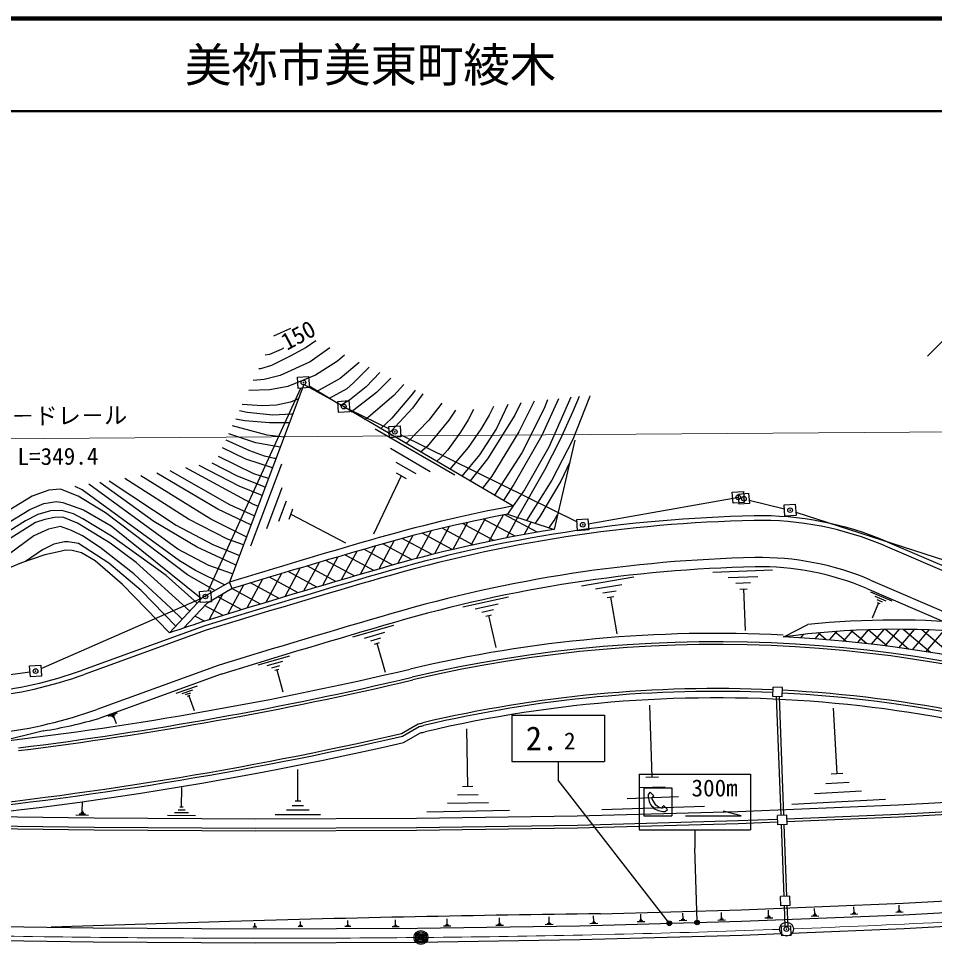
# Model space of a CAD drawing. Units: millimetres, scale not verified. Extents: x 40000 to 680000, y 20000 to 380000.
# Drawn here: x 387083 to 485795, y 280220 to 380000 of the extents above; entities that cross this region are included whole.
import ezdxf
from ezdxf.enums import TextEntityAlignment as Align

# ---------------------------------------------------------------- set-up
doc = ezdxf.new("R2010")
doc.units = ezdxf.units.MM
doc.header["$LTSCALE"] = 1000
doc.header["$PDMODE"] = 32
doc.header["$PDSIZE"] = 500
doc.linetypes.add('CHAIN', pattern=[18.5, 12, -1.5, 3.5, -1.5])
for name, color, linetype, lineweight in [('M-BGD', 7, 'Continuous', 25), ('M-BMK', 2, 'CHAIN', 13), ('M-BMK-ROW', 30, 'Continuous', 25), ('M-BMK-SRVR', 3, 'Continuous', 25), ('M-STR-HTXT', 7, 'Continuous', 13), ('M-STR-STRC', 7, 'Continuous', 25), ('M-TTL', 2, 'Continuous', 140), ('M-TTL-LINE', 7, 'Continuous', 50)]:
    doc.layers.add(name, color=color, linetype=linetype, lineweight=lineweight)
doc.layers.add('M-TTL-TXT', color=7, linetype='Continuous')
doc.styles.add('@ＭＳ ゴシック', font='')
doc.styles.add('ＭＳ ゴシック', font='')
doc.styles.get('@ＭＳ ゴシック').set_extended_font_data('@MS Gothic')
doc.styles.get('ＭＳ ゴシック').set_extended_font_data('MS Gothic')

msp = doc.modelspace()

# ---------------------------------------------------------------- linework, layer by layer
at = {"layer": 'M-BGD'}
for p, q in [((416397, 346599), (414573, 345756)), ((417826, 340554), (409818, 319278)), ((422135, 338185), (417826, 340554)), ((422135, 338185), (440408, 327471)), ((425514, 335792), (434104, 330816)), ((447046, 334571), (444810, 324948)), ((427164, 333689), (431459, 331201)), ((412119, 323162), (415455, 332025)), ((427740, 332208), (429888, 330964)), ((428316, 330727), (425353, 324441)), ((427779, 331038), (428853, 330416)), ((413839, 325044), (415507, 329476)), ((415142, 325819), (415976, 328034)), ((440408, 327471), (439774, 326588)), ((416237, 326039), (416654, 327147)), ((416446, 326593), (422306, 323494)), ((439303, 326496), (437757, 323642)), ((442966, 324639), (439475, 326530)), ((439774, 326588), (444810, 324948)), ((435457, 325696), (433877, 322779)), ((438300, 323754), (434933, 325579)), ((437388, 326110), (435825, 323225)), ((440608, 324210), (437181, 326067)), ((440866, 326232), (439673, 324030)), ((442316, 325760), (441574, 324390)), ((431549, 324779), (429932, 321794)), ((433825, 322766), (430566, 324532)), ((433511, 325252), (431913, 322302)), ((436040, 323273), (432728, 325067)), ((427573, 323738), (425915, 320677)), ((429523, 321685), (426360, 323398)), ((429570, 324275), (427933, 321252)), ((431653, 322237), (428444, 323975)), ((480679, 323621), (489671, 319765)), ((391582, 322565), (389926, 322205)), ((392163, 322703), (391582, 322565)), ((392849, 322667), (392163, 322703)), ((393870, 322431), (392849, 322667)), ((395352, 321549), (393870, 322431)), ((423535, 322581), (421864, 319497)), ((425559, 323168), (423891, 320089)), ((427431, 321112), (424306, 322805)), ((480482, 323162), (489460, 319311)), ((387393, 321346), (386116, 320800)), ((389926, 322205), (387393, 321346)), ((398289, 319010), (395352, 321549)), ((419479, 321392), (417802, 318297)), ((421508, 321989), (419835, 318899)), ((423325, 319924), (420215, 321609)), ((425374, 320520), (422258, 322208)), ((417447, 320791), (415767, 317689)), ((419242, 318724), (416144, 320402)), ((421281, 319326), (418177, 321007)), ((461919, 320340), (468339, 320588)), ((413375, 319572), (411689, 316459)), ((413375, 319572), (411689, 316459)), ((415413, 320184), (413730, 317077)), ((417208, 318120), (414116, 319795)), ((447759, 318867), (453411, 319829)), ((463549, 319760), (466758, 319884)), ((478906, 319485), (487765, 315686)), ((403364, 313805), (398289, 319010)), ((409818, 319278), (406888, 317571)), ((410120, 318586), (407361, 316979)), ((411335, 318955), (409646, 315836)), ((411335, 318955), (409646, 315836)), ((410120, 318586), (409818, 319278)), ((413155, 316903), (410086, 318566)), ((415179, 317513), (412093, 319185)), ((449268, 318543), (452094, 319024)), ((450071, 318098), (451484, 318338)), ((464376, 319149), (465981, 319211)), ((464802, 318522), (465604, 318553)), ((465203, 318538), (465377, 314044)), ((478511, 318566), (486750, 315033)), ((403364, 313805), (406888, 317571)), ((409111, 317998), (407622, 315250)), ((411137, 316291), (408568, 317682)), ((434964, 316598), (439878, 317696)), ((450520, 317593), (451227, 317713)), ((450873, 317653), (451547, 313696)), ((478889, 318212), (481214, 317238)), ((479373, 317736), (480536, 317249)), ((479566, 317382), (480148, 317139)), ((404858, 314304), (407361, 316979)), ((409122, 315676), (407144, 316747)), ((436302, 316381), (438760, 316930)), ((479760, 317028), (479078, 315400)), ((479614, 317089), (479905, 316967)), ((407120, 315055), (406085, 315615)), ((437026, 316027), (438255, 316301)), ((437443, 315604), (438058, 315741)), ((437750, 315673), (438519, 312232)), ((407155, 314548), (393989, 309789)), ((423129, 313375), (427545, 314618)), ((469552, 313364), (472137, 314685)), ((407313, 314074), (394159, 309318)), ((424358, 313244), (426566, 313866)), ((471378, 313260), (471693, 313630)), ((472929, 313154), (473490, 313814)), ((474106, 313062), (473249, 313791)), ((474466, 313032), (475254, 313958)), ((476263, 312868), (475004, 313939)), ((475991, 312894), (476986, 314064)), ((478463, 312637), (476797, 314054)), ((477502, 312742), (478689, 314136)), ((480712, 312365), (478632, 314134)), ((479001, 312575), (480363, 314175)), ((480488, 312393), (482011, 314182)), ((483011, 312049), (480511, 314177)), ((481963, 312198), (483632, 314159)), ((485366, 311687), (482437, 314179)), ((483426, 311988), (485230, 314108)), ((487780, 311273), (484415, 314138)), ((484878, 311765), (486804, 314028)), ((425034, 312958), (426138, 313269)), ((425434, 312594), (425986, 312749)), ((425710, 312672), (426581, 309581)), ((412917, 310367), (416323, 311326)), ((413864, 310266), (415568, 310746)), ((408584, 310279), (395519, 305557)), ((408924, 309339), (395859, 304616)), ((414386, 310046), (415238, 310285)), ((414695, 309765), (415121, 309885)), ((414908, 309825), (415579, 307440)), ((404073, 307308), (406358, 308101)), ((404723, 307278), (405866, 307674)), ((405088, 307148), (405659, 307346)), ((468375, 306944), (468416, 307944)), ((469415, 307903), (468416, 307944)), ((469374, 306904), (469415, 307903)), ((405310, 306969), (405596, 307068)), ((405453, 307019), (406008, 305419)), ((469374, 306904), (468375, 306944)), ((468745, 306929), (469228, 294136)), ((469046, 306917), (469528, 294147)), ((455365, 298243), (455101, 306008)), ((475297, 298610), (474925, 305670)), ((396761, 304832), (397742, 305172)), ((397040, 304819), (397530, 304989)), ((397197, 304763), (397442, 304848)), ((397292, 304687), (397415, 304729)), ((397353, 304708), (397592, 304021)), ((428350, 302953), (430162, 303989)), ((428461, 302671), (430273, 303707)), ((435497, 297229), (435390, 303446)), ((389770, 303241), (384954, 302059)), ((428574, 301978), (430390, 303016)), ((417187, 295659), (417180, 299075)), ((475927, 298643), (474666, 298577)), ((456058, 298267), (454672, 298219)), ((476610, 297668), (474089, 297535)), ((404652, 295008), (404673, 297119)), ((436622, 296360), (434402, 296322)), ((436052, 297239), (434942, 297220)), ((456789, 297181), (454016, 297087)), ((477924, 296726), (472881, 296460)), ((393955, 294546), (393965, 295510)), ((417492, 295659), (416882, 295658)), ((437748, 295491), (433307, 295415)), ((458214, 296119), (452667, 295930)), ((480499, 295850), (470413, 295319)), ((394126, 294406), (393782, 294410)), ((394041, 294545), (393869, 294546)), ((405400, 294397), (403892, 294412)), ((405026, 294702), (404272, 294710)), ((404840, 295006), (404463, 295010)), ((418410, 294685), (415969, 294680)), ((417799, 295172), (416578, 295169)), ((439983, 294640), (431101, 294488)), ((461024, 295104), (449932, 294727)), ((394640, 294125), (393262, 294139)), ((394297, 294267), (393608, 294274)), ((406151, 294088), (403134, 294118)), ((419631, 294199), (414750, 294189)), ((469868, 294159), (468868, 294123)), ((468905, 293123), (468868, 294123)), ((469904, 293160), (469868, 294159)), ((469904, 293160), (468905, 293123)), ((469266, 293137), (469559, 285392)), ((469566, 293148), (469859, 285403)), ((470198, 285415), (469199, 285379)), ((469235, 284380), (469199, 285379)), ((470234, 284416), (470198, 285415)), ((470234, 284416), (469235, 284380)), ((469597, 284393), (469681, 282175)), ((469897, 284404), (469980, 282186)), ((482003, 283923), (481977, 284473)), ((454160, 282912), (454143, 283495)), ((458695, 283028), (458679, 283600)), ((462858, 283082), (462842, 283669)), ((467925, 283318), (467908, 283920)), ((473011, 283441), (472801, 283432)), ((472955, 283523), (472849, 283518)), ((472902, 283521), (472875, 284109)), ((477538, 283482), (476736, 283445)), ((477334, 283553), (476933, 283535)), ((477230, 283629), (477029, 283620)), ((477176, 283707), (477076, 283702)), ((477126, 283704), (477100, 284266)), ((482406, 283706), (481621, 283669)), ((482206, 283775), (481814, 283757)), ((482104, 283849), (481908, 283840)), ((482052, 283925), (481954, 283921)), ((409858, 282708), (390615, 282076)), ((412565, 282230), (412567, 282530)), ((417474, 282317), (417476, 282682)), ((422573, 282352), (422568, 282795)), ((427715, 282357), (427709, 282886)), ((433319, 282429), (433219, 282428)), ((433269, 282428), (433263, 282987)), ((439028, 282438), (438821, 282435)), ((438976, 282520), (438872, 282519)), ((438924, 282519), (438917, 283100)), ((444479, 282439), (444051, 282434)), ((444371, 282524), (444157, 282521)), ((444317, 282609), (444210, 282608)), ((444263, 282608), (444257, 283208)), ((449514, 282464), (448650, 282439)), ((449296, 282544), (448864, 282532)), ((449185, 282627), (448969, 282621)), ((449129, 282712), (449021, 282709)), ((449075, 282710), (449058, 283315)), ((454584, 282673), (453750, 282650)), ((454373, 282751), (453956, 282739)), ((454266, 282831), (454058, 282825)), ((454212, 282913), (454108, 282910)), ((459111, 282794), (458293, 282771)), ((458904, 282870), (458495, 282859)), ((458800, 282949), (458595, 282943)), ((458746, 283029), (458644, 283026)), ((463284, 282843), (462446, 282819)), ((463072, 282921), (462653, 282909)), ((462965, 283001), (462756, 282996)), ((462911, 283084), (462806, 283081)), ((468362, 283073), (467503, 283049)), ((468145, 283153), (467715, 283141)), ((468035, 283236), (467820, 283230)), ((467979, 283320), (467872, 283317)), ((473334, 283288), (472493, 283249)), ((473120, 283362), (472699, 283343)), ((412779, 282100), (412350, 282102)), ((412672, 282144), (412458, 282145)), ((412619, 282187), (412512, 282187)), ((412592, 282230), (412539, 282230)), ((417734, 282159), (417212, 282161)), ((417604, 282212), (417343, 282213)), ((417539, 282264), (417409, 282265)), ((417507, 282317), (417442, 282317)), ((422891, 282166), (422259, 282159)), ((422733, 282228), (422416, 282224)), ((422653, 282290), (422495, 282288)), ((422613, 282353), (422534, 282352)), ((428095, 282135), (427339, 282126)), ((427905, 282208), (427527, 282204)), ((427810, 282283), (427621, 282281)), ((427762, 282358), (427667, 282357)), ((433670, 282193), (432873, 282185)), ((433470, 282271), (433071, 282267)), ((433369, 282350), (433170, 282347)), ((439341, 282275), (438512, 282266)), ((439133, 282356), (438718, 282351)), ((444694, 282356), (443838, 282346)), ((470320, 282198), (469320, 282162)), ((469357, 281162), (469320, 282162)), ((470356, 281199), (470320, 282198)), ((470356, 281199), (469357, 281162))]:
    msp.add_line(p, q, dxfattribs=at)
for points in [[(419124, 345251), (418077, 344543), (416376, 343609), (414350, 342616), (413153, 342263), (412964, 342245)], [(420631, 344506), (418515, 343004), (415282, 341544), (413573, 341107), (412388, 340987)], [(415642, 344491), (415406, 344326), (414138, 343808), (413647, 343735)], [(422214, 343724), (421460, 343085), (419083, 341570), (416121, 340364), (414168, 339972), (411891, 339904)], [(423799, 342940), (421730, 341211), (419150, 339787)], [(424860, 342416), (423171, 340740), (422455, 340096), (420551, 339062)], [(426008, 341848), (424553, 340312), (422746, 338873), (421756, 338278)], [(427217, 341250), (425677, 339687), (422937, 337593)], [(428602, 340566), (427527, 339363), (424798, 337045), (424362, 336768)], [(429830, 339959), (429536, 339541), (427310, 336946), (426085, 335770)], [(430642, 339557), (429552, 338019), (427207, 335504), (426916, 335288)], [(447504, 339253), (446831, 337644), (445403, 334553), (443764, 331344), (440841, 326240)], [(448658, 339343), (448605, 339197), (446804, 334640), (444567, 330271), (441840, 325915)], [(417244, 339008), (416387, 338661), (414873, 338335), (413350, 338266), (411201, 338397)], [(432704, 338538), (431320, 336718), (428974, 334307), (428820, 334185)], [(439821, 338411), (438592, 335838), (436773, 332998), (434842, 330696)], [(441214, 338592), (440558, 337256), (437626, 332552), (435742, 330175)], [(442667, 338756), (441014, 335447), (438074, 330690), (437072, 329404)], [(444108, 338918), (443735, 337981), (441334, 333202), (438382, 328653), (438378, 328648)], [(439381, 328066), (440401, 329630), (443517, 335101), (445312, 339054)], [(446617, 339183), (444223, 333808), (441606, 329195), (440382, 327487)], [(416629, 337376), (416549, 337360), (414502, 337252), (411728, 337529), (410894, 337727)], [(434179, 337809), (433463, 336714), (431112, 333893), (430410, 333264)], [(436100, 337862), (435539, 336762), (434711, 335437), (433333, 333535), (432564, 332654), (432136, 332264)], [(438275, 338183), (437796, 337253), (436908, 335753), (435543, 333767), (433581, 331427)], [(416268, 336417), (414145, 336423), (411458, 336642), (410487, 336839)], [(415696, 334897), (413862, 335090), (410150, 336104)], [(414824, 332579), (414663, 332597), (413589, 332849), (412004, 333398), (409446, 334565)], [(415285, 333805), (412641, 334285), (409754, 335239)], [(414451, 331590), (411592, 332534), (409071, 333747)], [(414016, 330432), (412449, 330940), (408645, 332819)], [(412496, 326394), (409850, 327610), (403421, 331271)], [(412890, 327440), (412404, 327628), (405105, 331579)], [(413328, 328605), (410846, 329603), (406568, 331846)], [(413659, 329483), (410700, 330701), (407955, 332100)], [(446490, 332178), (445531, 330143), (443281, 326331), (442778, 325610)], [(411322, 323276), (409593, 323902), (405418, 326049), (398554, 330441)], [(411657, 324164), (411545, 324200), (407809, 326038), (400279, 330717)], [(412133, 325431), (408575, 327134), (402001, 331012)], [(408234, 318355), (405296, 320038), (396441, 326746), (393508, 328547), (391624, 329293), (390353, 329162)], [(409299, 318976), (409290, 318979), (406168, 320517), (404448, 321569), (393960, 329218), (393185, 329579)], [(410150, 320161), (407592, 321071), (404251, 322811), (394669, 329817)], [(410505, 321103), (410357, 321153), (406328, 323044), (401672, 325797), (395832, 330004)], [(396849, 330167), (404060, 325410), (408038, 323334), (410892, 322133)], [(390353, 329162), (388564, 328516), (379812, 323207), (376935, 321896), (375605, 321408), (373342, 320776), (367265, 319707), (353790, 319280), (352023, 319690), (349207, 321156), (345657, 323865), (343633, 325304)], [(340869, 325176), (341815, 324896), (343140, 324146), (344376, 323259), (348787, 319736), (351094, 318522), (352294, 318074), (354293, 317835), (358889, 318455), (361058, 318517), (367819, 318358), (369788, 318545), (373604, 319445), (376163, 320269), (379552, 321764), (388304, 327108), (389794, 327750), (391191, 327949), (391863, 327837), (394074, 327068), (397061, 325334), (406809, 317486)], [(406344, 316990), (402984, 319969), (397104, 324234), (394021, 326104), (392994, 326624), (391767, 326995), (390536, 326955), (389171, 326564), (387851, 325878), (379426, 320575)], [(444260, 325127), (444792, 325900), (445186, 326569)], [(405538, 316128), (399757, 321375), (396964, 323478), (393432, 325626), (391866, 326266), (390958, 326242), (389930, 326030), (388920, 325680), (376978, 318178), (374956, 317276), (372800, 316757), (360633, 315875), (353261, 314837), (352747, 314828)], [(404734, 315269), (403489, 316468), (399504, 320172), (395890, 322999), (393965, 324238), (392797, 324845), (391599, 325257), (390332, 324982), (388725, 324271), (383310, 320264), (380603, 318631), (377066, 316976), (373983, 315989), (369350, 315098), (362160, 314285), (355813, 313112), (354960, 313031)], [(404021, 314507), (400313, 318355), (396817, 321297), (393532, 323439), (392421, 323623), (392050, 323605), (390900, 323348), (389680, 322759), (387839, 321497)], [(381395, 294059), (395251, 293861), (412616, 293761), (429965, 293831), (447296, 294091), (464607, 294563), (481894, 295267), (504046, 296495)], [(469881, 293777), (481942, 294269), (504815, 295536)], [(469892, 293478), (481957, 293969), (504832, 295237)], [(381421, 293059), (395241, 292861), (412615, 292761), (429974, 292831), (447317, 293092), (464641, 293564), (468882, 293737)], [(381429, 292759), (395238, 292561), (412615, 292461), (429977, 292531), (447323, 292792), (464651, 293264), (468893, 293437)], [(272846, 285706), (290314, 285007), (307781, 284330), (325249, 283695), (342718, 283125), (360188, 282640), (377660, 282261), (395133, 282011), (412606, 281911), (430077, 281981), (447546, 282244), (465009, 282720), (482463, 283431), (499911, 284398)], [(449798, 283537), (464968, 283950), (482404, 284660), (489699, 285065)], [(470347, 281436), (482535, 281933), (499994, 282900)], [(370361, 280919), (377633, 280762), (395118, 280511), (412604, 280411), (430092, 280481), (447578, 280744), (465060, 281221), (469348, 281395)]]:
    msp.add_lwpolyline(points, dxfattribs=at)
for centre, radius, start, end in [((469654, 171111), 159072, 100.59402, 106.30191), ((469654, 171111), 158322, 100.87834, 106.30191), ((469654, 171111), 155330, 91.21969, 106.30191), ((467082, 291914), 34500, 66.78823, 91.21969), ((469654, 171111), 154830, 91.21969, 106.30191), ((467082, 291914), 34000, 66.78823, 91.21969), ((469654, 171111), 155830, 99.17383, 106.30191), ((736400, -752575), 1120502, 106.13406, 106.94542), ((736400, -752575), 1119752, 106.13406, 106.94096), ((469654, 171111), 150830, 91.21969, 106.30191), ((467082, 291914), 30000, 66.78823, 91.21969), ((736400, -752575), 1117260, 106.13406, 107.12608), ((469654, 171111), 149830, 91.21969, 106.30191), ((467082, 291914), 29000, 66.78823, 91.21969), ((736400, -752575), 1116760, 106.13406, 107.14686), ((736400, -752575), 1116260, 106.13406, 107.14624), ((736400, -752575), 1112260, 106.13406, 107.14134), ((757851, -745727), 1117260, 108.28084, 108.49864), ((736400, -752575), 1111260, 106.13406, 107.14134), ((481558, 225898), 89286, 84.166, 96.05694), ((462337, 169920), 143825, 87.15592, 103.28255), ((462337, 169920), 143625, 65.51589, 87.13947), ((481571, 225649), 88535, 84.23789, 97.80263), ((462337, 169920), 142925, 69.92084, 103.28255), ((462337, 169920), 142625, 69.92045, 103.28255), ((378861, 351638), 44500, 275.60641, 289.87518), ((378861, 351638), 45000, 275.60641, 289.87518), ((338270, 695474), 396175, 276.76729, 283.28255), ((338270, 695474), 397375, 277.05447, 283.28255), ((338270, 695474), 397075, 277.06142, 283.28255), ((462337, 169920), 137875, 87.47773, 103.28255), ((462337, 169920), 137575, 87.47732, 103.28255), ((462337, 169920), 137875, 69.94764, 87.06216), ((462337, 169920), 136875, 67.15795, 103.28255), ((462337, 169920), 137575, 69.94729, 87.06084), ((378861, 351638), 49000, 277.0023, 289.87518), ((382019, 351621), 49000, 279.10137, 286.40612), ((338270, 695474), 402125, 283.20969, 283.28255), ((338270, 695474), 402425, 283.21591, 283.28255), ((338270, 695474), 402725, 275.51988, 282.92515), ((338270, 695474), 403025, 275.51928, 282.93147), ((338201, 695766), 403425, 283.20969, 283.28255), ((338270, 695474), 403725, 272.85514, 282.92515), ((482912, -2274351), 2558102, 90.74169, 91.63645)]:
    msp.add_arc(centre, radius, start, end, dxfattribs=at)
at = {"layer": 'M-BMK'}
for points in [[(470591, 281906), (471590, 281944), (472590, 281983), (473589, 282023), (474588, 282064), (475587, 282106), (476586, 282149), (477585, 282192), (478584, 282236), (479583, 282281), (480582, 282327), (481581, 282374), (482580, 282421), (483579, 282469), (484578, 282518), (485576, 282568), (486575, 282619), (487574, 282671), (488572, 282724), (489821, 282790)], [(370607, 281384), (371607, 281363), (372607, 281343), (373607, 281323), (374606, 281303), (375606, 281284), (376606, 281265), (377606, 281247), (378606, 281229), (379606, 281211), (380605, 281194), (381605, 281178), (382605, 281161), (383605, 281145), (384605, 281130), (385605, 281115), (386605, 281101), (387605, 281087), (388605, 281073), (389854, 281057)], [(449851, 281279), (451350, 281314), (452350, 281338), (453350, 281362), (454350, 281388), (455349, 281414), (456349, 281441), (457348, 281468), (458348, 281497), (459348, 281526), (460347, 281556), (461347, 281586), (462346, 281618), (463346, 281650), (464345, 281683), (465345, 281716), (466344, 281751), (467343, 281786), (468343, 281822), (469092, 281849)], [(389854, 281057), (390854, 281044), (391854, 281032), (392854, 281021), (393854, 281010), (394854, 280999), (395854, 280989), (396854, 280979), (397854, 280970), (398854, 280962), (399854, 280953), (400854, 280946), (401854, 280939), (402854, 280932), (403854, 280926), (404854, 280921), (405854, 280916), (406854, 280911), (407854, 280907), (408854, 280904), (409854, 280901)], [(409854, 280901), (410854, 280899), (411854, 280897), (412854, 280896), (413854, 280895), (414854, 280895), (415854, 280895), (416854, 280896), (417854, 280898), (418854, 280900), (419854, 280903), (420854, 280907), (421854, 280911), (422854, 280915), (423854, 280920), (424854, 280926), (425854, 280933), (426854, 280940), (427854, 280947), (428854, 280955), (429854, 280964)], [(429854, 280964), (430853, 280974), (431853, 280984), (432853, 280995), (433853, 281006), (434853, 281018), (435853, 281031), (436853, 281044), (437853, 281058), (438853, 281073), (439853, 281088), (440853, 281104), (441852, 281121), (442852, 281138), (443852, 281156), (444852, 281175), (445852, 281195), (446852, 281215), (447851, 281235), (448851, 281257), (449851, 281279)]]:
    msp.add_lwpolyline(points, dxfattribs=at)
at = {"layer": 'M-BMK-ROW'}
for p, q in [((417153, 341337), (418350, 341419)), ((417234, 340140), (417153, 341337)), ((418350, 341419), (418432, 340222)), ((418419, 340405), (421508, 338560)), ((407510, 318337), (417508, 340159)), ((418432, 340222), (417234, 340140)), ((421496, 338743), (422693, 338824)), ((421577, 337546), (421496, 338743)), ((422693, 338824), (422774, 337627)), ((422774, 337627), (421577, 337546)), ((422757, 337877), (427016, 335772)), ((426999, 336022), (428196, 336104)), ((427081, 334825), (426999, 336022)), ((428196, 336104), (428278, 334907)), ((428278, 334907), (427081, 334825)), ((428209, 335182), (447271, 325758)), ((448487, 325555), (464695, 328412)), ((464002, 328961), (465200, 329042)), ((464084, 327764), (464002, 328961)), ((464671, 328763), (465768, 328837)), ((464745, 327665), (464671, 328763)), ((465200, 329042), (465281, 327845)), ((465768, 328837), (465843, 327740)), ((465281, 327845), (464084, 327764)), ((465843, 327740), (464745, 327665)), ((465818, 328113), (469627, 327172)), ((469599, 327579), (470797, 327661)), ((469681, 326382), (469599, 327579)), ((470797, 327661), (470878, 326463)), ((470878, 326463), (469681, 326382)), ((470854, 326822), (491085, 320275)), ((447254, 326009), (448451, 326090)), ((447335, 324811), (447254, 326009)), ((448451, 326090), (448532, 324893)), ((448532, 324893), (447335, 324811)), ((406587, 318274), (407784, 318356)), ((407784, 318356), (407865, 317159)), ((389508, 309942), (406642, 317460)), ((406668, 317077), (406587, 318274)), ((407865, 317159), (406668, 317077)), ((388284, 310244), (389482, 310325)), ((389482, 310325), (389563, 309128)), ((370215, 307216), (388328, 309607)), ((388366, 309046), (388284, 310244)), ((389563, 309128), (388366, 309046))]:
    msp.add_line(p, q, dxfattribs=at)
for p in [(417792, 340780), (422135, 338185), (427638, 335465), (464642, 328403), (465257, 328251), (470239, 327021), (447893, 325451), (407226, 317717), (388924, 309686)]:
    msp.add_point(p, dxfattribs=at)
at = {"layer": 'M-BMK-SRVR'}
for centre, radius in [((469842, 281877), 750), ((430453, 280970), 750), ((430453, 280970), 600), ((430453, 280970), 450), ((430453, 280970), 300), ((430453, 280970), 150), ((430453, 280970), 100)]:
    msp.add_circle(centre, radius, dxfattribs=at)
for p in [(469842, 281877), (430453, 280970)]:
    msp.add_point(p, dxfattribs=at)
at = {"layer": 'M-STR-HTXT'}
for p, q in [((488564, 347160), (485028, 343625)), ((563559, 336022), (219078, 333459))]:
    msp.add_line(p, q, dxfattribs=at)
at = {"layer": 'M-STR-STRC'}
for p, q in [((440242, 304937), (450242, 304937)), ((440242, 304937), (440242, 299937)), ((450242, 304937), (450242, 299937)), ((440242, 299937), (450242, 299937)), ((445242, 299937), (445242, 297937)), ((453978, 298586), (453978, 292586)), ((453978, 298586), (465978, 298586)), ((465978, 298586), (465978, 292586)), ((457128, 282626), (445242, 297937)), ((454478, 297086), (457478, 297086)), ((454478, 297086), (454478, 294086)), ((457478, 297086), (457478, 294086)), ((464978, 294086), (463046, 294603)), ((454478, 294086), (457478, 294086)), ((458978, 294086), (464978, 294086)), ((453978, 292586), (465978, 292586)), ((459978, 292586), (459978, 290586)), ((460212, 282739), (459978, 290586))]:
    msp.add_line(p, q, dxfattribs=at)
for points in [[(455315, 296055), (455395, 296055), (455565, 296225), (455169, 296621), (454943, 296394), (454943, 296314)], [(456706, 294551), (456786, 294551), (457012, 294777), (456616, 295173), (456447, 295003), (456447, 294923)]]:
    msp.add_lwpolyline(points, dxfattribs=at)
for centre, radius in [((457220, 282508), 150), ((457220, 282508), 120), ((457220, 282508), 90), ((457220, 282508), 60), ((457220, 282508), 30), ((460216, 282589), 150), ((460216, 282589), 120), ((460216, 282589), 90), ((460216, 282589), 60), ((460216, 282589), 30)]:
    msp.add_circle(centre, radius, dxfattribs=at)
for centre, radius, start, end in [((456614, 296222), 1674, 176.84068, 273.15932), ((456739, 296347), 1453, 191.60151, 258.39849)]:
    msp.add_arc(centre, radius, start, end, dxfattribs=at)
for p in [(457220, 282508), (460216, 282589)]:
    msp.add_point(p, dxfattribs=at)
at = {"layer": 'M-TTL'}
msp.add_line((680000, 380000), (40000, 380000), dxfattribs=at)
at = {"layer": 'M-TTL-LINE'}
msp.add_line((40000, 370000), (680000, 370000), dxfattribs=at)

# ---------------------------------------------------------------- texts
at = {"layer": 'M-BGD', "style": 'ＭＳ ゴシック'}
msp.add_text('150', height=1833, rotation=28.082, dxfattribs=at).set_placement((416262, 343705), align=Align.BOTTOM_LEFT)
at = {"layer": 'M-STR-HTXT', "style": 'ＭＳ ゴシック'}
msp.add_text('ガ－ドレ－ル', height=1833, rotation=0.426, dxfattribs=at).set_placement((391311, 335740), align=Align.BOTTOM_CENTER)
at = {"layer": 'M-STR-HTXT', "style": '@ＭＳ ゴシック'}
msp.add_text('L=349.4', height=1833, rotation=0.426, dxfattribs=at).set_placement((391326, 333741), align=Align.TOP_CENTER)
at = {"layer": 'M-STR-STRC', "style": 'ＭＳ ゴシック'}
msp.add_text('2.', height=2566, dxfattribs=at).set_placement((445242, 302437), align=Align.MIDDLE_RIGHT)
msp.add_text('2', height=1833, dxfattribs=at).set_placement((446492, 300687), align=Align.BOTTOM_CENTER)
msp.add_text('300m', height=1833, dxfattribs=at).set_placement((462103, 297086), align=Align.MIDDLE_CENTER)
at = {"layer": 'M-TTL-TXT', "style": 'ＭＳ ゴシック'}
msp.add_text('美祢市美東町綾木', height=3666, dxfattribs=at).set_placement((405024, 375000), align=Align.MIDDLE_LEFT)

doc.saveas('drawing.dxf')
